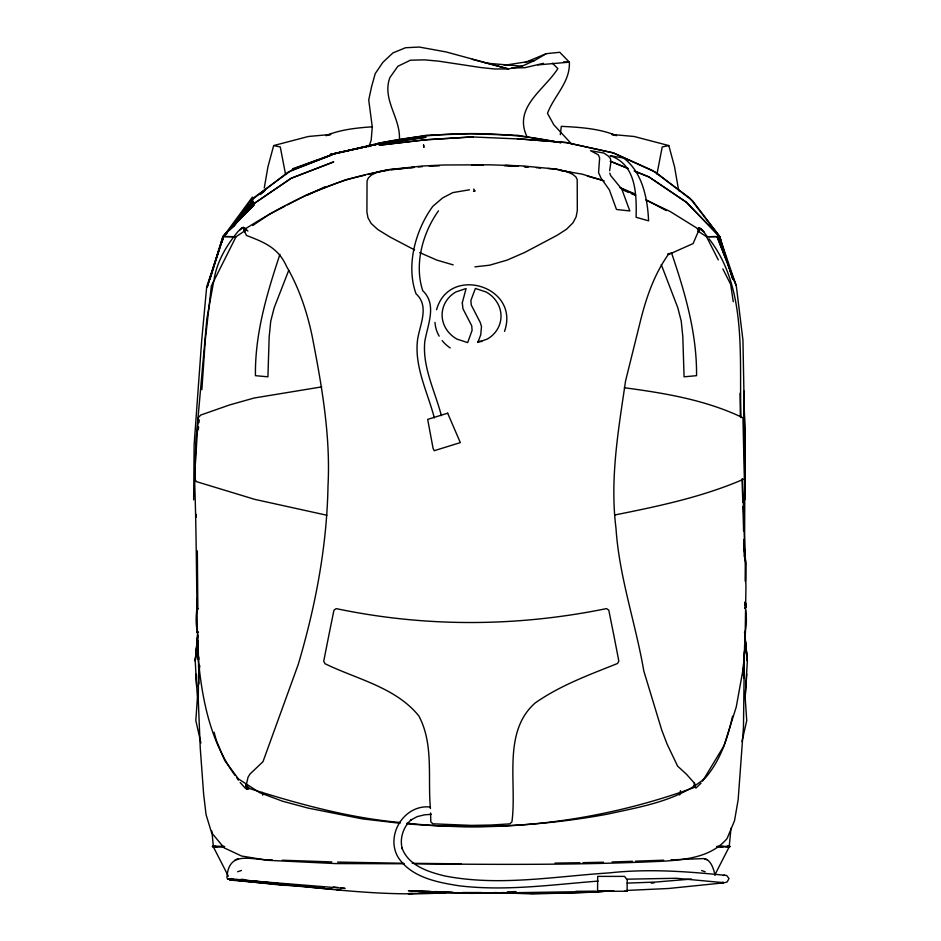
<?xml version="1.0" encoding="UTF-8"?>
<svg xmlns="http://www.w3.org/2000/svg" width="941" height="941" viewBox="0 0 941 941"><rect width="100%" height="100%" fill="white"/><g stroke="black" fill="none" stroke-linecap="round" stroke-linejoin="round"><path stroke-width="1.41" d="M743.931 391.138L744.943 445.811L744.578 552.402M399.266 140.974C401.666 118.754 381.505 100.028 389.915 77.527L397.867 66.282L410.429 60.189L424.614 59.871L438.729 61.165L480.58 67.505L494.531 68.999L508.458 68.916L521.984 66.199L534.441 60.6L546.227 53.684L559.766 52.284L569.34 62.165C570.446 82.032 553.967 95.817 547.486 113.332L553.837 124.812L572.152 144.596M193.646 499.871L194.152 444.517L201.668 340.854L206.679 286.899L223.57 236.509L236.038 236.732L245.554 230.333M597.547 891.233L597.711 876.389L624.553 876.389L627.224 879.917L627.094 891.28L597.547 891.233L606.557 891.28M702.609 781.077L724.029 745.672L736.25 706.997L743.237 668.404L744.99 646.326L745.942 586.49L742.567 479.016M743.684 662.535L743.131 675.144M745.39 581.514L745.743 562.565L743.919 544.027M744.966 604.922L745.025 602.064M745.425 580.644L745.754 563.506L743.931 544.58M743.849 522.408L743.931 518.091M198.081 640.256L198.986 683.919M743.919 678.214L744.613 644.656M197.139 598.37L196.869 608.604L198.045 608.851M197.139 599.993L196.869 608.604L197.845 608.062L197.328 550.861M407.006 823.187C503.164 833.702 601.687 820.987 692.6 788.087L695.328 786.535L694.423 783.171L686.26 774.02L677.614 766.139L667.028 743.943L661.746 730.087L643.797 670.957C635.622 623.154 619.131 576.821 615.99 528.172C609.721 478.828 618.472 429.637 625.565 380.94L640.868 319.234C646.632 296.509 654.536 273.937 668.216 254.67L693.117 243.566L699.151 229.51L670.074 211.466L646.279 200.151M744.46 651.207L743.578 675.026M195.234 467.218L194.716 483.427C196.681 540.91 196.422 598.476 197.975 655.936C201.797 697.763 209.749 740.779 235.062 775.408M195.34 464.313L198.222 417.804L200.715 415.063L229.651 404.924L254.188 398.008L321.693 386.892M399.843 822.469C348.346 817.776 298.05 803.861 248.918 788.335L246.024 786.029L248.071 777.172L249.977 774.055L262.998 761.657L298.203 664.569C315.4 606.651 326.915 546.615 327.997 486.085C330.656 435.448 321.704 385.328 312.094 335.831C306.978 311.659 299.026 287.828 286.546 266.421C278.277 247.742 264.15 242.225 246.46 235.462L243.731 229.628L247.036 227.793C290.087 200.457 337.69 177.755 388.515 170.239M744.825 479.063L744.766 454.738M741.99 741.532L746.742 720.606L745.143 697.293L747.354 660.982L744.802 633.599M201.868 389.668L205.267 340.254L211.372 285.899L236.038 236.732L222.876 236.591L207.161 287.299L222.993 236.544M745.143 697.293L746.754 674.062M197.163 558.295L197.139 578.468M197.163 557.319L197.139 574.281M198.328 429.814L198.586 426.943M198.974 422.65L199.233 419.792M197.634 635.046L195.222 660.982L196.681 686.659M727.134 846.382L729.216 846.5L731.004 828.221M197.775 635.14L195.222 660.982L197.892 634.952M695.328 786.535L694.752 787.135L695.317 785.182L693.952 787.535L694.423 783.171M560.295 134.681L561.318 126.341C579.938 127.306 599.041 128.435 616.484 135.61L611.756 134.457L634.14 136.492L668.816 145.573L674.568 166.898L678.708 190.788M609.65 170.697L610.874 162.228L610.486 158.641L608.556 156.253L603.922 153.054L590.583 150.713L598.335 154.842L599.629 157.947L598.57 172.568L601.028 178.143L609.368 189.882L616.484 209.478L629.823 210.96L621.789 189.117L610.556 175.438L609.85 173.12M199.821 665.687L198.445 675.826L198.304 700.363L200.233 747.66L203.609 793.898L206.055 814.6L211.572 832.691L224.158 847.876L241.59 856.028L267.526 860.297L335.537 863.579L404.23 863.767M436.6 309.671C449.069 264.492 520.397 286.37 504.517 331.361M214.16 279.018C217.124 261.163 226.722 245.025 238.249 231.251L243.272 227.451L247.906 231.051M264.268 187.977L267.926 166.898L273.678 145.573L308.354 136.492L330.738 134.457L326.009 135.61C340.713 129.458 356.757 127.929 372.507 126.776M244.531 231.757L245.072 228.922L244.025 230.474L243.872 229.569M732.58 716.195C727.616 738.32 720.406 760.551 705.303 777.96C678.002 800.932 641.68 806.578 607.91 814.059C541.793 826.445 473.993 829.233 406.983 823.857M656.983 174.073L662.217 146.949L668.816 145.573M679.637 794.992L680.484 790.699M698.987 229.428L698.587 231.451L697.834 228.745M196.857 609.462C195.834 616.79 195.799 624.648 197.387 631.882M213.866 280.383L206.891 318.54L195.857 441.999L194.822 478.84L196.41 481.627L254.835 499.389L326.892 515.256M745.119 632.352C746.707 625.118 746.672 617.261 745.66 609.933M209.996 279.23L223.488 236.414M727.111 846.524L730.192 846.524L716.889 846.547M693.952 787.535L695.011 784.335M223.052 236.273L254.164 204.82L223.276 236.297L222.1 241.978L223.276 236.297L253.141 203.068L245.613 211.666M279.924 254.352C266.891 293.651 254.882 333.749 255.434 375.671L267.926 376.823L269.173 336.866L270.749 321.14L274.196 307.707L288.675 270.49M368.79 146.749L371.166 140.385L372.271 126.988L368.731 99.969L371.542 86.831L375.212 73.645L382.916 62.294L392.903 52.919L405.559 47.732L419.239 47.05L446.116 51.943L508.458 68.916L472.311 59.342M478.24 341.371L480.757 334.761L481.486 326.492L480.251 322.492L471.288 305.049L470.876 300.45L475.393 288.464L486.074 291.957A29.653 27.56 9 0 1 498.142 304.296A29.347 27.289 9 0 1 495.789 331.632A29.653 27.571 8.9 0 1 487.215 339.113L477.699 342.395L478.24 341.371L481.804 341.501M695.434 785.794L694.752 787.135L695.423 786.217M714.854 874.883L729.487 846.335M198.151 608.604L197.681 609.227M438.482 210.878C422.603 232.945 414.064 264.421 422.744 290.71C437.342 304.496 427.637 324.751 424.814 341.36C422.168 366.955 435.095 391.327 441.376 415.675M230.051 229.569L251.306 200.292L288.028 172.109L331.773 154.936L291.463 170.297L253.87 197.645L250.365 202.374M223.582 236.179L252.411 197.069M230.216 229.522L248.612 204.726M234.732 224.887L236.485 222.605M239.108 219.194L253.117 200.974L238.097 220.476M239.979 218.571L253.341 201.727L233.368 226.499M233.356 226.675L253.294 202.315L231.956 227.675M231.921 227.781L236.544 222.335M238.391 220.159L253.188 202.715L231.533 227.698L243.731 213.819M701.069 783.135L695.858 788.111M239.449 229.969L241.308 228.287L243.884 227.569L245.436 228.628M260.292 194.564L264.574 191.023M272.208 859.839C252.129 860.768 228.592 849.029 226.934 877.706L227.746 878.965L345.088 888.41L340.713 887.857M744.754 607.992L745.837 607.463L745.625 603.063L745.837 607.463L744.99 608.157L745.143 602.216M259.704 194.399L265.303 190.035M697.316 228.875C701.763 225.864 704.903 234.544 707.361 236.52M291.204 178.296L253.423 203.997L290.91 178.414L333.737 161.864L291.404 178.155M252.776 225.487L269.632 214.172L284.911 206.197M324.974 186.836L307.448 195.128M287.452 204.867L306.554 194.905L345.453 179.766L365.084 175.144M248.73 788.005L246.566 788.958L245.272 788.193L240.155 782.512M524.984 62.541L546.227 53.684M474.77 190.847L473.535 191.341L474.899 191.117L474.205 189.717A3.705 0.917 74.1 0 0 473.582 189.106M331.961 889.28L229.851 880.023L233.274 878.929M235.085 859.874L238.249 858.686M292.545 169.38L317.999 159.864M322.022 158.359L332.738 154.359L292.58 168.804M744.743 632.376L745.719 631.987L744.413 632.27M725.264 882.552L727.24 881.882L728.993 878.506L726.711 875.495C687.777 871.484 648.443 868.531 609.215 872.907C554.567 876.377 499.142 886.598 444.681 875.93C428.249 871.919 408.253 865.532 402.007 847.959L402.313 848.958C399.325 838.431 403.395 826.692 411.417 819.493L410.888 820.046L417.11 816.647L424.45 814.835L431.413 814.33M237.638 871.742L241.437 870.484M634.869 171.168L648.314 176.614L686.13 201.974L719.347 236.356L686.577 202.444L649.666 177.308L634.175 171.003M215.407 846.382L212.372 846.524L223.923 846.465M511.704 68.07L524.96 67.693L543.451 63.329M667.557 254.07L671.556 252.988C685.06 292.651 696.952 333.302 696.552 375.671L684.072 376.823L682.825 336.866L681.237 321.14L677.791 307.707L661.252 264.562M555.237 141.703L518.009 135.351L470.5 133.728L426.885 135.198L379.258 143.103L331.314 154.406M367.896 174.485L387.527 169.851L405.571 168.18M330.773 154.7L377.847 144.032L426.05 137.257L377.706 144.032L330.373 154.383M614.861 514.962C658.841 506.176 703.068 496.883 744.355 478.887L742.955 417.804C705.844 399.913 664.864 393.15 624.365 387.739M723.111 875.495L724.641 875.177M378.282 143.326C436.271 131.293 496.966 130.058 555.119 141.668M469.43 189.8L452.833 192.599L442.599 197.939L432.813 206.326C415.428 230.039 405.759 265.515 416.051 293.804C429.872 306.319 419.639 324.939 417.51 340.148C414.311 366.943 427.708 392.468 434.342 417.922M211.866 831.032L213.36 846.5L222.641 846.771M391.209 169.815L414.052 167.333M504.2 65.317L534.441 60.6M227.746 878.965L232.615 879.282L229.851 880.023M723.841 882.846L722.5 882.387L723.206 882.235L723.841 882.846L668.522 888.492L626.694 890.445M242.037 227.816L243.884 227.569L246.518 229.639M651.301 883.187L654.195 882.858M474.958 266.844L489.543 265.209L507.07 260.116L524.713 252.447L557.154 235.285L566.623 229.157L572.975 222.829L576.139 216.806L577.315 210.549L577.209 179.613L575.963 177.002L572.704 174.308L566.153 171.391L556.402 169.098L522.102 165.887L489.602 164.816L444.046 164.981L422.286 166.028L389.233 169.58L377.917 171.803L371.295 175.085L368.225 178.131L367.049 180.943L366.908 212.007L368.002 217.841L371.177 223.476L377.764 229.51L389.962 236.991L414.581 249.93M610.815 890.621L596.347 892.103L533.324 893.95L494.366 892.55M410.041 167.769L414.146 167.392M418.251 167.004L422.356 166.628M691.459 879.059L655.489 882.058L627.141 883.117M537.84 64.905L569.34 62.165L563.53 61.918M613.673 890.704C545.357 895.903 476.781 891.315 408.37 893.621L412.758 893.491M598.147 881.094C551.991 884.681 505.564 891.362 459.279 885.81C437.259 882.364 411.429 877.506 398.255 857.498C385.01 835.632 403.983 804.273 429.978 807.013M219.112 846.5L214.936 846.641L217.23 846.629M473.229 136.916L423.662 139.974L379.188 145.22L427.696 139.574L471.759 136.927L521.42 139.068L566.623 142.609L613.214 152.877L566.2 142.561L517.432 138.809M626.847 879.188L676.261 878.271L723.159 882.623M663.664 860.18L635.481 861.191M670.886 859.886L701.198 858.674C710.384 857.251 713.431 868.378 715.054 875.095M632.552 861.297L612.132 861.968M716.724 846.535L723.323 846.488M446.399 892.562C375.93 897.785 306.119 885.587 236.167 879.341M418.616 893.315L444.94 892.515M219.324 846.488L224.664 846.524M481.369 892.538L462.49 892.527M507.352 891.821L516.009 891.586M603.404 862.215L582.926 862.662M429.261 166.087L439.259 165.875M579.997 862.721L555.061 863.109M725.335 846.629L727.628 846.629M213.36 846.5L216.23 846.488M575.833 891.315L596.347 891.421L471.265 893.362L408.37 890.68L430.308 891.433M471.735 165.075L483.415 165.145M412.252 863.32L461.172 863.838M720.43 846.465L723.429 846.488M403.56 863.25L337.643 862.085M717.595 846.747L729.216 846.5M415.369 863.814C498.848 864.532 582.408 865.214 665.805 861.062C687.836 859.38 711.937 856.545 727.087 838.502L734.521 820.728L738.156 799.732L743.472 727.17L744.096 676.838L742.967 668.322M624.377 891.233L627.094 891.28M504.282 165.769L514.492 166.098M242.672 227.546L243.884 227.569M331.82 861.921L282.324 860.215M240.92 879.353L243.778 879.435M501.577 892.55L533.324 893.432M295.58 885.646L282.476 885.246L236.556 880.258M434.695 891.574L452.256 892.174M285.288 884.893L246.577 881.199M288.205 884.999L295.498 885.281M233.203 878.882L230.78 878.588M505.329 165.287L518.503 166.051M524.631 166.828L527.536 167.039M536.229 167.663L540.581 167.98M547.827 168.498L553.626 168.91M699.692 228.145L698.622 228.063L703.95 231.851M485.321 63.082L521.984 66.199M400.007 823.269L362.226 818.858L307.86 808.037L282.347 801.144L259.669 792.651L238.414 778.913L224.723 760.516L216.395 740.555L214.078 732.227M230.91 879.07L308.648 886.551M336.337 889.68L340.713 890.068M237.979 880.341L243.707 880.917M311.565 886.857L315.929 887.328M320.305 887.798L324.68 888.269M329.056 888.739L331.973 889.057M337.795 889.68L340.713 889.998M524.302 166.522L528.619 166.992M560.236 170.415L582.244 174.167L604.24 180.907M333.42 886.94L337.795 887.492M560.86 142.667L558.048 142.185L560.812 142.656M273.678 145.573L280.277 146.949L285.499 174.073M555.072 169.015L571.94 172.732M587.407 176.132L601.264 179.954M700.28 228.44L698.622 228.063L702.774 230.604M198.469 632.505L196.881 631.952L198.139 632.27M196.881 631.952L198.139 632.434M453.186 264.88L437.012 260.163L419.674 252.588M701.586 870.519L705.185 871.778M700.974 228.922L698.622 228.063L701.786 229.639M704.338 858.721L707.491 859.886M631.329 193.67L635.034 195.128M610.65 161.381L628.141 168.451M610.156 161.229L627.506 168.286M620.025 187.718L634.752 193.811M623.612 190.235L628.764 192.517M197.551 632.281L198.28 632.611M621.154 188.2L635.693 195.116M646.102 199.845L666.275 210.572M698.034 231.063L706.538 236.732L718.277 259.892M719.347 236.356L732.886 279.371M552.32 63.165L557.86 68.587C544.392 89.983 512.81 107.333 527.078 136.916M246.213 786.782L246.801 787.382L246.048 785.417L247.589 787.782L246.154 784.559L248.918 788.335M246.083 786.464L246.801 787.382L246.024 786.029M709.067 238.861C747.989 288.887 738.791 358.533 741.038 417.663M236.767 777.784L238.461 780.148M213.078 846.335L228.357 876.177M722.841 268.903L730.663 284.347L733.274 301.72M725.687 257.234L719.006 236.497L706.538 236.732L719.559 236.614L736.121 285.641L717.03 236.626L736.227 285.288L742.943 340.089L744.943 445.811M727.911 264.139L732.804 279.348M725.417 257.54L719.783 236.614L692.552 200.798L655.912 172.391L613.367 152.924L652.619 170.509L689.953 198.175L719.783 236.614L725.229 257.552M719.465 237.744L720.535 241.931M200.892 742.92L195.834 720.606L197.434 697.293L195.822 674.062M262.174 792.31L262.739 795.18M744.86 636.539L747.354 660.982L744.802 635.14M198.939 665.346L199.292 672.345M198.575 665.193L198.869 672.239M741.99 478.957L742.825 502.235M198.28 656.806L198.375 659.606M196.116 514.233L196.21 517.162M430.449 808.554C427.555 777.819 433.93 744.131 418.816 715.901C395.585 687.201 356.851 679.261 325.033 663.723L323.716 661.217L329.091 634.081L333.937 610.215L336.184 608.615C425.65 627.388 517.056 626.918 606.557 608.592L608.792 610.18L613.873 635.481L618.825 661.041L617.543 663.487C589.278 674.803 560.248 685.377 535.158 702.986C502.118 732.122 517.197 783.1 511.928 821.834L509.869 823.869L490.673 825.057L471.382 825.398L432.848 823.81L430.813 821.775L430.566 812.965M742.931 506.529L743.578 530.853M743.813 539.44L744.237 556.719M743.896 391.303L745.001 445.94L744.825 499.647L744.578 445.74M198.786 656.924L198.845 659.735M740.355 416.863L740.038 393.279M450.221 347.947A35.605 33.111 9 0 1 442.176 340.607M439.153 336.172A35.605 33.111 9 0 1 434.977 322.398M462.302 302.767L462.937 308.742L471.712 325.786L472.111 330.315L467.689 342.606L457.02 339.125A29.653 27.571 9 0 1 448.081 331.632A29.347 27.289 9 0 1 447.316 299.509A29.653 27.571 9 0 1 455.891 291.957L466.089 288.522L462.302 302.767M226.816 233.133L224.934 235.297L226.816 233.156M248.742 788.64L246.566 788.958L248.742 788.64M447.669 413.205L427.673 419.392L433.048 448.222L434.189 450.704L460.325 442.611L447.669 413.205M377.706 144.032L330.467 154.524L377.788 144.091M730.016 846.5L729.146 846.571L730.016 846.5M423.591 145.02L423.768 147.349L423.591 145.02M213.419 846.571L212.548 846.5L213.419 846.571M233.686 879.917L230.816 879.635L233.686 879.941M623.601 158.053L610.25 155.712C636.292 164.604 636.622 194.246 636.104 217.277L648.584 220.841C647.62 198.68 642.397 172.121 623.601 158.053"/></g></svg>
